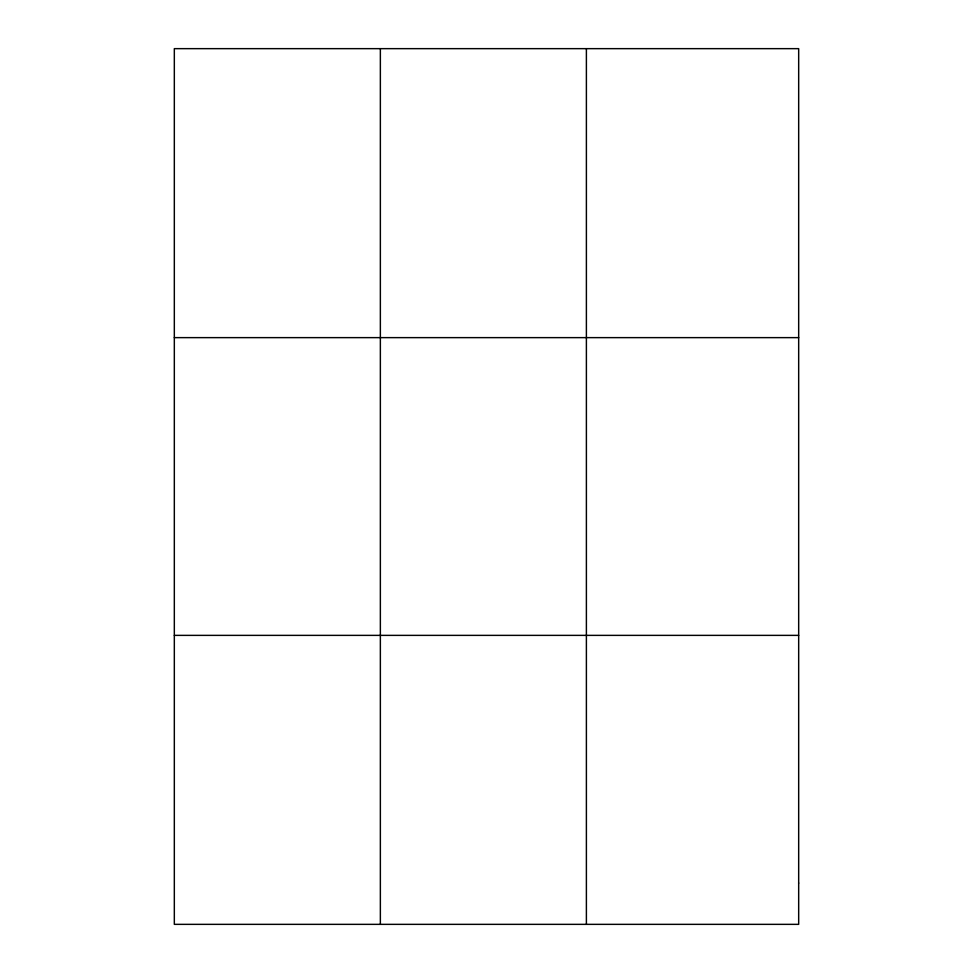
<?xml version="1.0" encoding="UTF-8"?>
<svg xmlns="http://www.w3.org/2000/svg" width="973" height="973" viewBox="0 0 973 973"><rect width="100%" height="100%" fill="white"/><g stroke="black" fill="none" stroke-linecap="round" stroke-linejoin="round"><path stroke-width="1.46" d="M380.358 924.35L380.358 48.65M586.391 924.35L586.391 48.65M174.325 337.631L798.675 337.631M174.325 635.369L798.675 635.369M798.675 883.07L798.675 924.35L174.325 924.35L174.325 48.65L798.675 48.65L798.675 883.07"/></g></svg>
